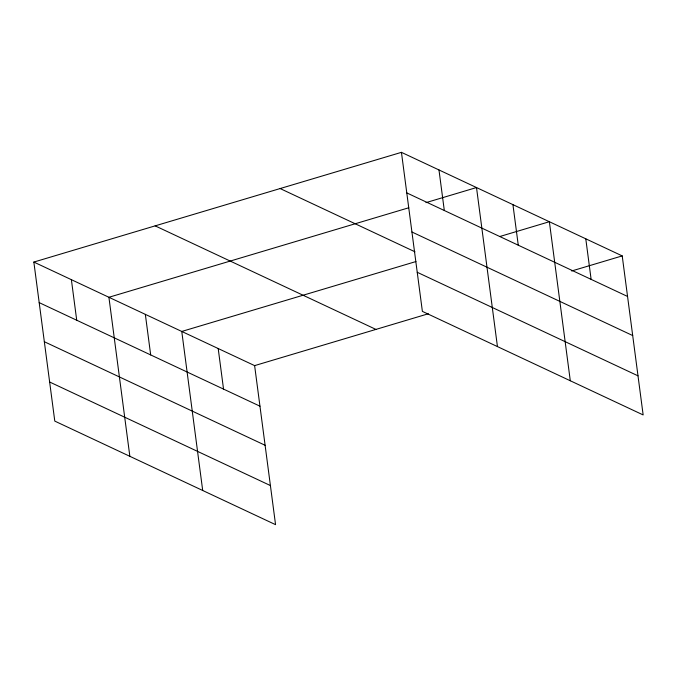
<?xml version="1.0" encoding="UTF-8"?>
<svg xmlns="http://www.w3.org/2000/svg" width="677" height="677" viewBox="0 0 677 677"><rect width="100%" height="100%" fill="white"/><g stroke="black" fill="none" stroke-linecap="round" stroke-linejoin="round"><path stroke-width="1.02" d="M33.85 262.067L254.62 365.622L275.556 524.658L54.786 421.102L33.85 262.067L401.444 152.342L622.214 255.898L643.15 414.933L422.38 311.378L401.444 152.342M408.773 207.763L108.912 297.279L129.849 456.315M425.96 202.635L476.506 187.546L497.443 346.582M415.957 261.542L181.766 331.451L202.702 490.486M499.821 236.51L549.36 221.717L570.296 380.753M254.62 365.622L428.338 313.764M571.667 270.986L622.214 255.898M406.784 192.903L627.554 296.458M411.929 231.999L632.699 335.555M280.134 188.553L414.976 251.802M417.227 272.281L638.005 375.837M155.151 225.856L375.93 329.411M39.19 302.627L259.96 406.183M44.335 341.724L265.113 445.28M49.641 382.006L270.411 485.561M585.783 238.812L591.123 279.373M512.929 204.632L518.269 245.192M438.975 169.944L444.315 210.505M218.197 348.537L223.537 389.097M145.343 314.365L150.683 354.926M71.381 279.677L76.721 320.238"/></g></svg>
